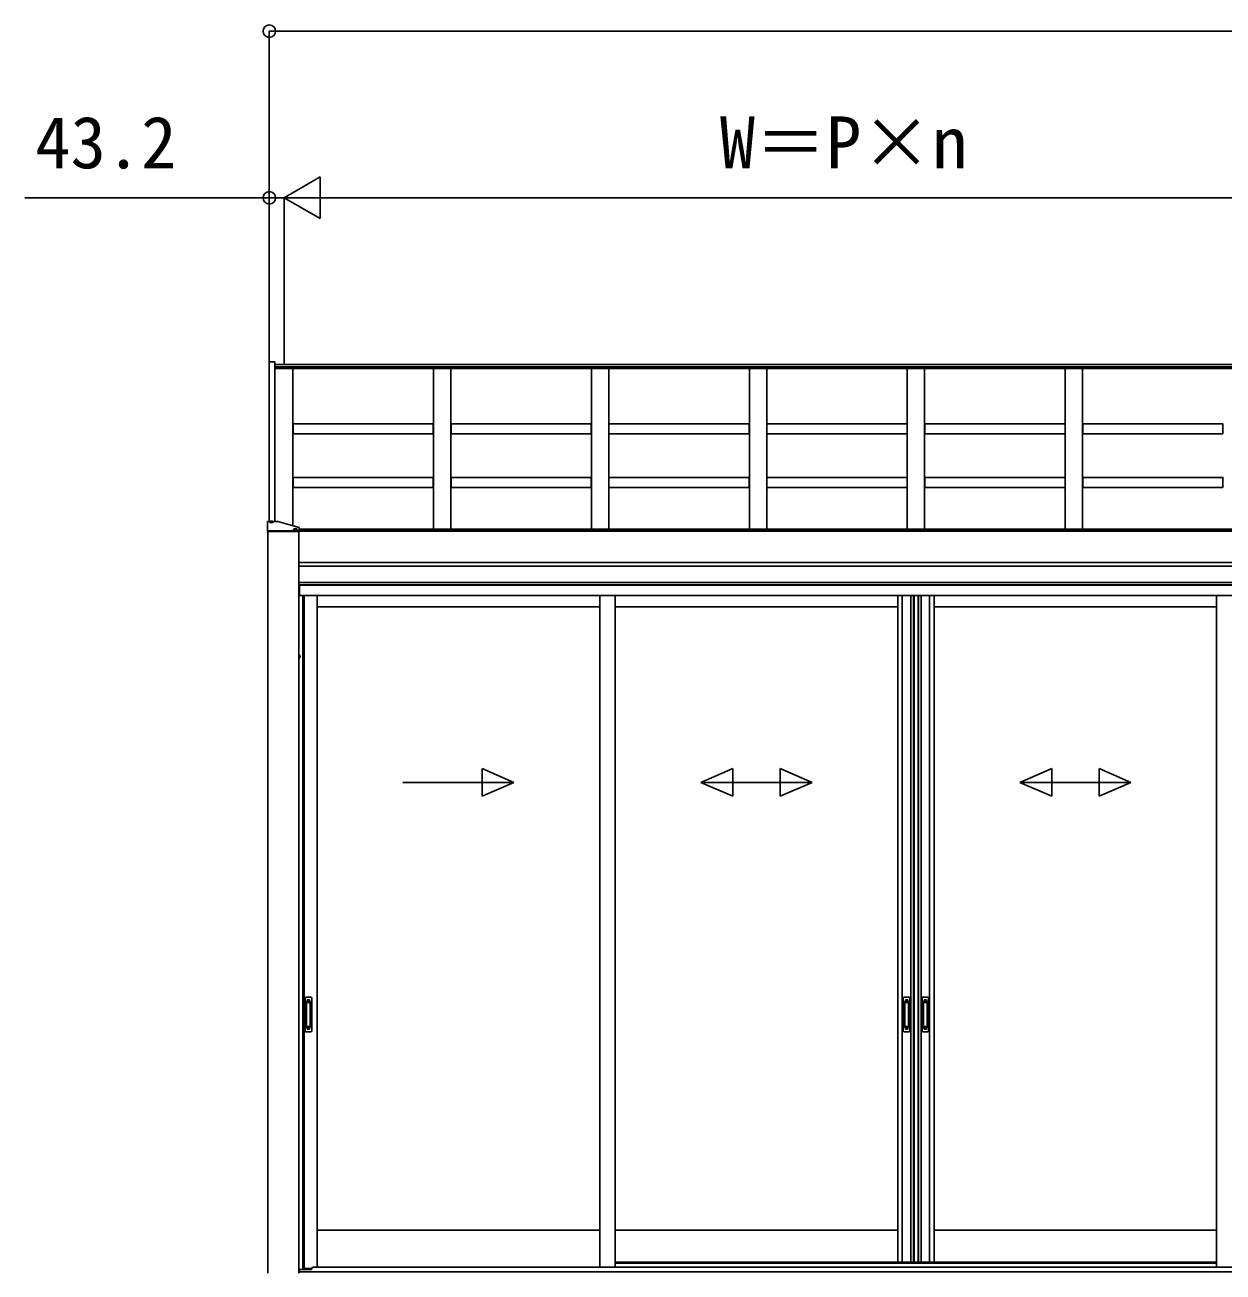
# Model space of a CAD drawing. Units: millimetres, scale not verified. Extents: x -10500 to 10500, y -15600 to 15524.
# Drawn here: x -7634 to -4182, y 8110 to 11704 of the extents above; entities that cross this region are included whole.
import ezdxf
from ezdxf.enums import TextEntityAlignment as Align

# ---------------------------------------------------------------- set-up
doc = ezdxf.new("R2010")
doc.units = ezdxf.units.MM
doc.header["$LTSCALE"] = 80
doc.layers.add('0-4_YKK_A1', color=4, linetype='Continuous')
doc.layers.add('0-5_YKK_D', color=6, linetype='Continuous')
doc.styles.add('ＭＳ ゴシック', font='')
doc.styles.get('ＭＳ ゴシック').set_extended_font_data('MS Gothic')

msp = doc.modelspace()

# ---------------------------------------------------------------- linework, layer by layer
at = {"layer": '0-4_YKK_A1'}
for p, q in [((-6930, 10733.36), (-6930, 10273.29)), ((-6930, 10733.36), (-6913.8, 10733.36)), ((-6913.8, 10733.36), (-6913.8, 10273.29)), ((-3235.3, 10725.73), (-6913.8, 10725.73)), ((-3235.3, 10718.79), (-6913.8, 10718.79)), ((-3235.3, 10713.55), (-6913.8, 10713.55)), ((-6861.8, 10261.05), (-6861.8, 10713.55)), ((-6456.8, 10713.55), (-6456.8, 10250.83)), ((-6406.8, 10713.55), (-6406.8, 10250.83)), ((-6001.8, 10713.55), (-6001.8, 10250.83)), ((-5951.8, 10713.55), (-5951.8, 10250.83)), ((-5546.8, 10713.55), (-5546.8, 10250.83)), ((-5496.8, 10713.55), (-5496.8, 10250.83)), ((-5091.8, 10713.55), (-5091.8, 10250.83)), ((-5041.8, 10713.55), (-5041.8, 10250.83)), ((-4636.8, 10713.55), (-4636.8, 10250.83)), ((-4586.8, 10713.55), (-4586.8, 10250.83)), ((-6934.8, 10244.58), (-6934.8, 10273.12)), ((-6934.13, 10243.91), (-6934.62, 10244.41)), ((-6934.3, 10243.91), (-6934.3, 8107.5)), ((-6934.3, 10243.91), (-6844.3, 10243.91)), ((-6927.76, 10273.29), (-6933.8, 10273.29)), ((-6844.8, 10246.37), (-6933.8, 10246.37)), ((-6844.8, 10244.41), (-6933.8, 10244.41)), ((-6933.01, 10243.91), (-6933.5, 10244.41)), ((-6931.89, 10243.91), (-6932.38, 10244.41)), ((-6930.76, 10243.91), (-6931.26, 10244.41)), ((-6929.64, 10243.91), (-6930.13, 10244.41)), ((-6929.7, 10271.5), (-6929.7, 10271.93)), ((-6928.52, 10243.91), (-6929.01, 10244.41)), ((-6927.4, 10243.91), (-6927.89, 10244.41)), ((-6926.27, 10243.91), (-6926.77, 10244.41)), ((-6926.25, 10273.51), (-6926.25, 10273.21)), ((-6925.15, 10243.91), (-6925.64, 10244.41)), ((-6924.03, 10243.91), (-6924.52, 10244.41)), ((-6924.29, 10272.91), (-6924.29, 10273.22)), ((-6922.91, 10243.91), (-6923.4, 10244.41)), ((-6923.31, 10272.91), (-6923.31, 10273.22)), ((-6921.78, 10243.91), (-6922.28, 10244.41)), ((-6921.35, 10273.21), (-6921.35, 10273.51)), ((-6920.66, 10243.91), (-6921.15, 10244.41)), ((-6919.54, 10243.91), (-6920.03, 10244.41)), ((-6904.8, 10273.29), (-6919.84, 10273.29)), ((-6918.42, 10243.91), (-6918.91, 10244.41)), ((-6917.9, 10271.5), (-6917.9, 10271.93)), ((-6917.29, 10243.91), (-6917.79, 10244.41)), ((-6916.17, 10243.91), (-6916.66, 10244.41)), ((-6915.05, 10243.91), (-6915.54, 10244.41)), ((-6913.93, 10243.91), (-6914.42, 10244.41)), ((-6912.8, 10243.91), (-6913.3, 10244.41)), ((-6911.68, 10243.91), (-6912.17, 10244.41)), ((-6910.56, 10243.91), (-6911.05, 10244.41)), ((-6909.44, 10243.91), (-6909.93, 10244.41)), ((-6908.31, 10243.91), (-6908.81, 10244.41)), ((-6907.19, 10243.91), (-6907.68, 10244.41)), ((-6906.07, 10243.91), (-6906.56, 10244.41)), ((-6904.95, 10243.91), (-6905.44, 10244.41)), ((-6843.8, 10255.93), (-6904.8, 10273.29)), ((-6903.82, 10243.91), (-6904.32, 10244.41)), ((-6902.7, 10243.91), (-6903.19, 10244.41)), ((-6901.58, 10243.91), (-6902.07, 10244.41)), ((-6900.46, 10243.91), (-6900.95, 10244.41)), ((-6899.33, 10243.91), (-6899.83, 10244.41)), ((-6898.21, 10243.91), (-6898.7, 10244.41)), ((-6897.09, 10243.91), (-6897.58, 10244.41)), ((-6895.97, 10243.91), (-6896.46, 10244.41)), ((-6894.84, 10243.91), (-6895.34, 10244.41)), ((-6893.72, 10243.91), (-6894.21, 10244.41)), ((-6892.6, 10243.91), (-6893.09, 10244.41)), ((-6891.48, 10243.91), (-6891.97, 10244.41)), ((-6890.35, 10243.91), (-6890.85, 10244.41)), ((-6889.23, 10243.91), (-6889.72, 10244.41)), ((-6888.11, 10243.91), (-6888.6, 10244.41)), ((-6886.99, 10243.91), (-6887.48, 10244.41)), ((-6885.86, 10243.91), (-6886.36, 10244.41)), ((-6884.74, 10243.91), (-6885.23, 10244.41)), ((-6883.62, 10243.91), (-6884.11, 10244.41)), ((-6882.5, 10243.91), (-6882.99, 10244.41)), ((-6881.37, 10243.91), (-6881.87, 10244.41)), ((-6880.25, 10243.91), (-6880.74, 10244.41)), ((-6879.13, 10243.91), (-6879.62, 10244.41)), ((-6878.01, 10243.91), (-6878.5, 10244.41)), ((-6876.88, 10243.91), (-6877.38, 10244.41)), ((-6875.76, 10243.91), (-6876.25, 10244.41)), ((-6874.64, 10243.91), (-6875.13, 10244.41)), ((-6873.52, 10243.91), (-6874.01, 10244.41)), ((-6872.39, 10243.91), (-6872.89, 10244.41)), ((-6871.27, 10243.91), (-6871.76, 10244.41)), ((-6870.15, 10243.91), (-6870.64, 10244.41)), ((-6869.03, 10243.91), (-6869.52, 10244.41)), ((-6867.9, 10243.91), (-6868.4, 10244.41)), ((-6866.78, 10243.91), (-6867.27, 10244.41)), ((-6865.66, 10243.91), (-6866.15, 10244.41)), ((-6864.54, 10243.91), (-6865.03, 10244.41)), ((-6863.41, 10243.91), (-6863.91, 10244.41)), ((-6862.29, 10243.91), (-6862.78, 10244.41)), ((-6861.17, 10243.91), (-6861.66, 10244.41)), ((-6860.7, 10249.79), (-6860.7, 10250.23)), ((-6860.05, 10243.91), (-6860.54, 10244.41)), ((-6858.92, 10243.91), (-6859.42, 10244.41)), ((-6857.8, 10243.91), (-6858.29, 10244.41)), ((-6857.25, 10251.81), (-6857.25, 10251.5)), ((-6856.68, 10243.91), (-6857.17, 10244.41)), ((-6855.56, 10243.91), (-6856.05, 10244.41)), ((-6855.29, 10251.21), (-6855.29, 10251.51)), ((-6854.43, 10243.91), (-6854.93, 10244.41)), ((-6854.31, 10251.21), (-6854.31, 10251.51)), ((-6853.31, 10243.91), (-6853.8, 10244.41)), ((-6852.19, 10243.91), (-6852.68, 10244.41)), ((-6852.35, 10251.5), (-6852.35, 10251.81)), ((-6851.07, 10243.91), (-6851.56, 10244.41)), ((-6849.94, 10243.91), (-6850.44, 10244.41)), ((-6848.82, 10243.91), (-6849.31, 10244.41)), ((-6848.9, 10249.79), (-6848.9, 10250.23)), ((-6847.7, 10243.91), (-6848.19, 10244.41)), ((-6846.58, 10243.91), (-6847.07, 10244.41)), ((-6845.45, 10243.91), (-6845.94, 10244.41)), ((-6844.33, 10243.91), (-6844.82, 10244.41)), ((-6844.3, 10243.91), (-6844.3, 8107.5)), ((-6843.8, 10244.58), (-6843.8, 10255.93)), ((-6843.8, 10247.03), (-3266.8, 10247.03)), ((-6843.8, 10245), (-3266.8, 10245)), ((-6844.3, 10155), (-3266.8, 10155)), ((-6844.3, 10144.22), (-3266.8, 10144.22)), ((-6686.4, 10097.5), (-6844.3, 10097.5)), ((-6686.4, 10097.5), (-6844.3, 10097.5)), ((-6686.4, 10090.5), (-6844.3, 10090.5)), ((-6843.8, 10089.5), (-6844.3, 10089.5)), ((-3209.3, 10097.5), (-6686.4, 10097.5)), ((-3284.8, 10097.5), (-6686.4, 10097.5)), ((-3284.8, 10090.5), (-6686.4, 10090.5)), ((-6832.8, 10059.5), (-6843.8, 10059.5)), ((-6832.8, 10059.5), (-6832.8, 8118)), ((-6829.6, 10059.5), (-6829.6, 8120.5)), ((-6791.8, 10059.5), (-6791.8, 8124)), ((-5978.05, 10027.5), (-6791.8, 10027.5)), ((-5978.05, 10059.5), (-5978.05, 8124)), ((-5933.05, 10059.5), (-5933.05, 8124)), ((-5119.3, 10027.5), (-5933.05, 10027.5)), ((-5119.3, 10059.5), (-5119.3, 8138.5)), ((-5106.1, 10059.5), (-5106.1, 8138.5)), ((-5081.5, 10059.5), (-5081.5, 8138.5)), ((-5074.3, 10059.5), (-5074.3, 8138.5)), ((-5072.3, 10059.5), (-5072.3, 8138.5)), ((-5060.5, 10059.5), (-5060.5, 8138.5)), ((-5059.3, 10059.5), (-5059.3, 8138.5)), ((-5052.1, 10059.5), (-5052.1, 8138.5)), ((-5027.5, 10059.5), (-5027.5, 8138.5)), ((-5014.3, 10059.5), (-5014.3, 8138.5)), ((-4200.55, 10027.5), (-5014.3, 10027.5)), ((-4200.55, 10059.5), (-4200.55, 8124)), ((-6843.71, 9888.6), (-6844.3, 9888.5)), ((-6844.3, 9879.5), (-6844.3, 9888.5)), ((-6843.71, 9888.6), (-6842.56, 9888.4)), ((-6843.71, 9879.4), (-6843.71, 9888.6)), ((-6843.71, 9879.4), (-6844.3, 9879.5)), ((-6843.71, 9879.4), (-6842.56, 9879.6)), ((-6316.58, 9481.13), (-6316.58, 9561.13)), ((-6316.58, 9561.13), (-6224.92, 9521.13)), ((-5594.52, 9561.13), (-5686.17, 9521.13)), ((-5594.52, 9481.13), (-5594.52, 9561.13)), ((-5457.83, 9561.13), (-5366.17, 9521.13)), ((-5457.83, 9561.13), (-5457.83, 9481.13)), ((-4675.77, 9561.13), (-4767.43, 9521.13)), ((-4675.77, 9561.13), (-4675.77, 9481.13)), ((-4539.08, 9561.13), (-4447.43, 9521.13)), ((-4539.08, 9481.13), (-4539.08, 9561.13)), ((-6544.92, 9521.13), (-6224.92, 9521.13)), ((-6316.58, 9481.13), (-6224.92, 9521.13)), ((-5594.52, 9481.13), (-5686.17, 9521.13)), ((-5366.17, 9521.13), (-5686.17, 9521.13)), ((-5457.83, 9481.13), (-5366.17, 9521.13)), ((-4767.43, 9521.13), (-4447.43, 9521.13)), ((-4675.77, 9481.13), (-4767.43, 9521.13)), ((-4539.08, 9481.13), (-4447.43, 9521.13)), ((-6826.8, 8899.5), (-6826.8, 8805.5)), ((-6823.8, 8902.5), (-6810.8, 8902.5)), ((-6823, 8888.5), (-6823, 8816.5)), ((-6822.9, 8888.95), (-6822.71, 8887.09)), ((-6822.71, 8886.09), (-6822.71, 8818.91)), ((-6812.6, 8889.5), (-6822, 8889.5)), ((-6812.96, 8887.09), (-6821.71, 8887.09)), ((-6813.8, 8894.5), (-6820.8, 8894.5)), ((-6820.8, 8894.49), (-6820.8, 8890)), ((-6813.8, 8892.09), (-6820.8, 8892.09)), ((-6813.8, 8891.59), (-6820.8, 8891.59)), ((-6813.8, 8894.49), (-6813.8, 8890)), ((-6811.97, 8887.09), (-6811.73, 8888.99)), ((-6811.97, 8886.09), (-6811.97, 8818.91)), ((-6811.6, 8888.5), (-6811.6, 8816.5)), ((-6807.8, 8899.5), (-6807.8, 8805.5)), ((-5103.3, 8899.5), (-5103.3, 8805.5)), ((-5100.3, 8902.5), (-5087.3, 8902.5)), ((-5099.5, 8888.5), (-5099.5, 8816.5)), ((-5099.4, 8888.95), (-5099.21, 8887.09)), ((-5099.21, 8886.09), (-5099.21, 8818.91)), ((-5089.1, 8889.5), (-5098.5, 8889.5)), ((-5089.46, 8887.09), (-5098.21, 8887.09)), ((-5090.3, 8894.5), (-5097.3, 8894.5)), ((-5097.3, 8894.49), (-5097.3, 8890)), ((-5090.3, 8892.09), (-5097.3, 8892.09)), ((-5090.3, 8891.59), (-5097.3, 8891.59)), ((-5090.3, 8894.49), (-5090.3, 8890)), ((-5088.47, 8887.09), (-5088.23, 8888.99)), ((-5088.47, 8886.09), (-5088.47, 8818.91)), ((-5088.1, 8888.5), (-5088.1, 8816.5)), ((-5084.3, 8899.5), (-5084.3, 8805.5)), ((-5049.3, 8899.5), (-5049.3, 8805.5)), ((-5046.3, 8902.5), (-5033.3, 8902.5)), ((-5045.5, 8888.5), (-5045.5, 8816.5)), ((-5045.4, 8888.95), (-5045.21, 8887.09)), ((-5045.21, 8886.09), (-5045.21, 8818.91)), ((-5035.1, 8889.5), (-5044.5, 8889.5)), ((-5035.46, 8887.09), (-5044.21, 8887.09)), ((-5036.3, 8894.5), (-5043.3, 8894.5)), ((-5043.3, 8894.49), (-5043.3, 8890)), ((-5036.3, 8892.09), (-5043.3, 8892.09)), ((-5036.3, 8891.59), (-5043.3, 8891.59)), ((-5036.3, 8894.49), (-5036.3, 8890)), ((-5034.47, 8887.09), (-5034.23, 8888.99)), ((-5034.47, 8886.09), (-5034.47, 8818.91)), ((-5034.1, 8888.5), (-5034.1, 8816.5)), ((-5030.3, 8899.5), (-5030.3, 8805.5)), ((-6822.9, 8816.05), (-6822.71, 8817.91)), ((-6812.6, 8815.5), (-6822, 8815.5)), ((-6812.96, 8817.91), (-6821.71, 8817.91)), ((-6820.8, 8810.51), (-6820.8, 8815)), ((-6813.8, 8813.41), (-6820.8, 8813.41)), ((-6813.8, 8812.91), (-6820.8, 8812.91)), ((-6813.8, 8810.5), (-6820.8, 8810.5)), ((-6813.8, 8810.51), (-6813.8, 8815)), ((-6811.73, 8816.01), (-6811.97, 8817.91)), ((-5099.4, 8816.05), (-5099.21, 8817.91)), ((-5089.1, 8815.5), (-5098.5, 8815.5)), ((-5089.46, 8817.91), (-5098.21, 8817.91)), ((-5097.3, 8810.51), (-5097.3, 8815)), ((-5090.3, 8813.41), (-5097.3, 8813.41)), ((-5090.3, 8812.91), (-5097.3, 8812.91)), ((-5090.3, 8810.5), (-5097.3, 8810.5)), ((-5090.3, 8810.51), (-5090.3, 8815)), ((-5088.23, 8816.01), (-5088.47, 8817.91)), ((-5045.4, 8816.05), (-5045.21, 8817.91)), ((-5035.1, 8815.5), (-5044.5, 8815.5)), ((-5035.46, 8817.91), (-5044.21, 8817.91)), ((-5043.3, 8810.51), (-5043.3, 8815)), ((-5036.3, 8813.41), (-5043.3, 8813.41)), ((-5036.3, 8812.91), (-5043.3, 8812.91)), ((-5036.3, 8810.5), (-5043.3, 8810.5)), ((-5036.3, 8810.51), (-5036.3, 8815)), ((-5034.23, 8816.01), (-5034.47, 8817.91)), ((-6823.8, 8802.5), (-6810.8, 8802.5)), ((-5100.3, 8802.5), (-5087.3, 8802.5)), ((-5046.3, 8802.5), (-5033.3, 8802.5)), ((-5978.05, 8230.5), (-6791.8, 8230.5)), ((-5119.3, 8230.5), (-5933.05, 8230.5)), ((-4200.55, 8230.5), (-5014.3, 8230.5)), ((-5107.3, 8138.5), (-5933.05, 8138.5)), ((-5933.05, 8135.5), (-4200.55, 8135.5)), ((-5119.3, 8138.5), (-5061.3, 8138.5)), ((-5072.3, 8138.5), (-5014.3, 8138.5)), ((-4200.55, 8138.5), (-5026.3, 8138.5)), ((-3284.8, 8110.5), (-6844.3, 8110.5)), ((-6843.8, 8110.5), (-6844.3, 8110.5)), ((-6832.8, 8118), (-6843.8, 8118)), ((-6843.8, 8110.5), (-6843.8, 8118)), ((-6843.3, 8110.5), (-6843.3, 8118)), ((-6843.3, 8117.5), (-6808.3, 8117.5)), ((-6843.3, 8110.5), (-3290.3, 8110.5)), ((-6832.8, 8120.5), (-6808.07, 8120.5)), ((-6808.3, 8117.5), (-6808.3, 8119))]:
    msp.add_line(p, q, dxfattribs=at)
for points in [[(-6457.3, 10525.17), (-6457.3, 10553.9), (-6861.3, 10553.9)], [(-6457.3, 10525.17), (-6861.3, 10525.17), (-6861.3, 10553.9)], [(-6002.3, 10525.17), (-6002.3, 10553.9), (-6406.3, 10553.9)], [(-6002.3, 10525.17), (-6406.3, 10525.17), (-6406.3, 10553.9)], [(-5547.3, 10525.17), (-5547.3, 10553.9), (-5951.3, 10553.9)], [(-5547.3, 10525.17), (-5951.3, 10525.17), (-5951.3, 10553.9)], [(-5092.3, 10525.17), (-5092.3, 10553.9), (-5496.3, 10553.9)], [(-5092.3, 10525.17), (-5496.3, 10525.17), (-5496.3, 10553.9)], [(-4637.3, 10525.17), (-4637.3, 10553.9), (-5041.3, 10553.9)], [(-4637.3, 10525.17), (-5041.3, 10525.17), (-5041.3, 10553.9)], [(-4182.3, 10525.17), (-4182.3, 10553.9), (-4586.3, 10553.9)], [(-4182.3, 10525.17), (-4586.3, 10525.17), (-4586.3, 10553.9)], [(-6457.3, 10371.31), (-6457.3, 10400.05), (-6861.3, 10400.05)], [(-6457.3, 10371.31), (-6861.3, 10371.31), (-6861.3, 10400.05)], [(-6002.3, 10371.31), (-6002.3, 10400.05), (-6406.3, 10400.05)], [(-6002.3, 10371.31), (-6406.3, 10371.31), (-6406.3, 10400.05)], [(-5547.3, 10371.31), (-5547.3, 10400.05), (-5951.3, 10400.05)], [(-5547.3, 10371.31), (-5951.3, 10371.31), (-5951.3, 10400.05)], [(-5092.3, 10371.31), (-5092.3, 10400.05), (-5496.3, 10400.05)], [(-5092.3, 10371.31), (-5496.3, 10371.31), (-5496.3, 10400.05)], [(-4637.3, 10371.31), (-4637.3, 10400.05), (-5041.3, 10400.05)], [(-4637.3, 10371.31), (-5041.3, 10371.31), (-5041.3, 10400.05)], [(-4182.3, 10371.31), (-4182.3, 10400.05), (-4586.3, 10400.05)], [(-4182.3, 10371.31), (-4586.3, 10371.31), (-4586.3, 10400.05)], [(-6924.29, 10273.22), (-6924.35, 10273.32), (-6924.47, 10273.38), (-6924.6, 10273.42), (-6924.73, 10273.44), (-6924.87, 10273.45), (-6925, 10273.45), (-6925.14, 10273.44), (-6925.27, 10273.42)], [(-6922.33, 10273.42), (-6922.46, 10273.44), (-6922.6, 10273.45), (-6922.73, 10273.45), (-6922.87, 10273.44), (-6923, 10273.42), (-6923.13, 10273.38), (-6923.25, 10273.32), (-6923.31, 10273.22)], [(-6855.29, 10251.51), (-6855.35, 10251.62), (-6855.47, 10251.68), (-6855.6, 10251.71), (-6855.73, 10251.73), (-6855.87, 10251.74), (-6856, 10251.74), (-6856.14, 10251.73), (-6856.27, 10251.71)], [(-6853.33, 10251.71), (-6853.46, 10251.73), (-6853.6, 10251.74), (-6853.73, 10251.74), (-6853.87, 10251.73), (-6854, 10251.71), (-6854.13, 10251.68), (-6854.25, 10251.62), (-6854.31, 10251.51)], [(-3209.3, 10247.03), (-3209.3, 10250.83), (-6843.8, 10250.83)], [(-6843.8, 10089.5), (-6843.8, 10071.08), (-6843.8, 10059.5)], [(-3290.3, 10089.5), (-6686.4, 10089.5), (-6843.3, 10089.5)], [(-6843.3, 10059.5), (-6843.3, 10071.13), (-6843.3, 10089.5)], [(-3300.8, 10059.5), (-6686.4, 10059.5), (-6732.2, 10059.5), (-6832.8, 10059.5)], [(-6803.3, 8124), (-5933.05, 8124), (-3330.3, 8124)]]:
    msp.add_lwpolyline(points, dxfattribs=at)
msp.add_lwpolyline([(-6843.8, 10244.41), (-6934.8, 10244.41), (-6934.8, 10243.91), (-6843.8, 10243.91)], close=True, dxfattribs=at)
for centre, radius, start, end in [((-6842.75, 9887.36), 1.06, 30.63591, 80), ((-6848.42, 9884), 7.65, 329.36409, 30.63591), ((-6842.75, 9880.64), 1.06, 280, 329.36409), ((-6823.8, 8899.5), 3, 90, 180), ((-6822, 8888.5), 1, 90, 180), ((-6821.71, 8886.09), 1, 90, 180), ((-6812.97, 8886.09), 1, 0, 90), ((-6812.6, 8888.5), 1, 0, 90), ((-6810.8, 8899.5), 3, 0, 90), ((-5100.3, 8899.5), 3, 90, 180), ((-5098.5, 8888.5), 1, 90, 180), ((-5098.21, 8886.09), 1, 90, 180), ((-5089.47, 8886.09), 1, 0, 90), ((-5089.1, 8888.5), 1, 0, 90), ((-5087.3, 8899.5), 3, 0, 90), ((-5046.3, 8899.5), 3, 90, 180), ((-5044.5, 8888.5), 1, 90, 180), ((-5044.21, 8886.09), 1, 90, 180), ((-5035.47, 8886.09), 1, 0, 90), ((-5035.1, 8888.5), 1, 0, 90), ((-5033.3, 8899.5), 3, 0, 90), ((-6823.8, 8805.5), 3, 180, 270), ((-6822, 8816.5), 1, 180, 270), ((-6821.71, 8818.91), 1, 180, 270), ((-6812.97, 8818.91), 1, 270, 0), ((-6812.6, 8816.5), 1, 270, 0), ((-6810.8, 8805.5), 3, 270, 0), ((-5100.3, 8805.5), 3, 180, 270), ((-5098.5, 8816.5), 1, 180, 270), ((-5098.21, 8818.91), 1, 180, 270), ((-5089.47, 8818.91), 1, 270, 0), ((-5089.1, 8816.5), 1, 270, 0), ((-5087.3, 8805.5), 3, 270, 0), ((-5046.3, 8805.5), 3, 180, 270), ((-5044.5, 8816.5), 1, 180, 270), ((-5044.21, 8818.91), 1, 180, 270), ((-5035.47, 8818.91), 1, 270, 0), ((-5035.1, 8816.5), 1, 270, 0), ((-5033.3, 8805.5), 3, 270, 0), ((-6803.3, 8119), 5, 90, 180)]:
    msp.add_arc(centre, radius, start, end, dxfattribs=at)
for centre, major_axis, ratio, start_param, end_param in [((-6933.8, 10273.12), (-1, 0), 0.173648, 4.712389, 6.2831853), ((-6933.8, 10246.55), (-1, 0), 0.173648, 6.2831853, 7.8539816), ((-6933.8, 10244.58), (-1, 0), 0.173648, 6.2831853, 7.8539816), ((-6923.8, 10271.5), (5.9, 0), 0.310816, 3.1415927, 6.2831853), ((-6923.8, 10266.99), (8.02, 0), 0.85381, 1.7551906, 1.8813492), ((-6923.8, 10266.69), (-8.02, 0), 0.85381, 4.8967832, 5.0229419), ((-6923.8, 10266.08), (8.02, 0), 0.85381, 1.5096412, 1.6319515), ((-6923.8, 10266.99), (-8.02, 0), 0.85381, 4.4018361, 4.5279947), ((-6923.8, 10266.69), (8.02, 0), 0.85381, 1.2602434, 1.3864021), ((-6854.8, 10249.79), (5.9, 0), 0.310816, 3.1415927, 6.2831853), ((-6854.8, 10245.29), (8.02, 0), 0.85381, 1.7551906, 1.8813492), ((-6854.8, 10244.98), (-8.02, 0), 0.85381, 4.8967832, 5.0229419), ((-6854.8, 10244.37), (8.02, 0), 0.85381, 1.5096412, 1.6319515), ((-6854.8, 10245.29), (-8.02, 0), 0.85381, 4.4018361, 4.5279947), ((-6854.8, 10244.98), (8.02, 0), 0.85381, 1.2602434, 1.3864021), ((-6844.8, 10246.55), (1, 0), 0.173648, 4.712389, 6.2831853), ((-6844.8, 10244.58), (1, 0), 0.173648, 4.712389, 6.2831853)]:
    msp.add_ellipse(centre, major_axis=major_axis, ratio=ratio, start_param=start_param, end_param=end_param, dxfattribs=at)
for centre in [(-6923.8, 10271.93), (-6854.8, 10250.23)]:
    msp.add_ellipse(centre, major_axis=(5.9, 0), ratio=0.310816, dxfattribs=at)
at = {"layer": '0-5_YKK_D'}
for p, q in [((-6930, 10734.36), (-6930, 11686.73)), ((-6930, 11685.73), (-3209.3, 11685.73)), ((-6886.8, 11205.73), (-6782.88, 11265.73)), ((-6782.88, 11145.73), (-6782.88, 11265.73)), ((-6930, 11205.73), (-7633.86, 11205.73)), ((-6930, 10734.36), (-6930, 11206.73)), ((-6886.8, 11205.73), (-6930, 11205.73)), ((-6886.8, 10726.73), (-6886.8, 11206.73)), ((-6886.8, 10726.73), (-6886.8, 11206.73)), ((-6886.8, 11205.73), (-6814.8, 11205.73)), ((-6886.8, 11205.73), (-6782.88, 11145.73)), ((-6886.8, 11205.73), (-6678.95, 11205.73)), ((-6766.8, 11205.73), (-3366.8, 11205.73))]:
    msp.add_line(p, q, dxfattribs=at)
for centre in [(-6930, 11685.73), (-6930, 11205.73)]:
    msp.add_circle(centre, 18, dxfattribs=at)

# ---------------------------------------------------------------- texts
at = {"layer": '0-5_YKK_D', "style": 'ＭＳ ゴシック'}
for s, p in [('43.2', (-7604.3, 11245.73)), ('W＝P×n', (-5631.86, 11245.73))]:
    msp.add_text(s, height=149.6, dxfattribs=at).set_placement(p, align=Align.BOTTOM_LEFT)

doc.saveas('drawing.dxf')
